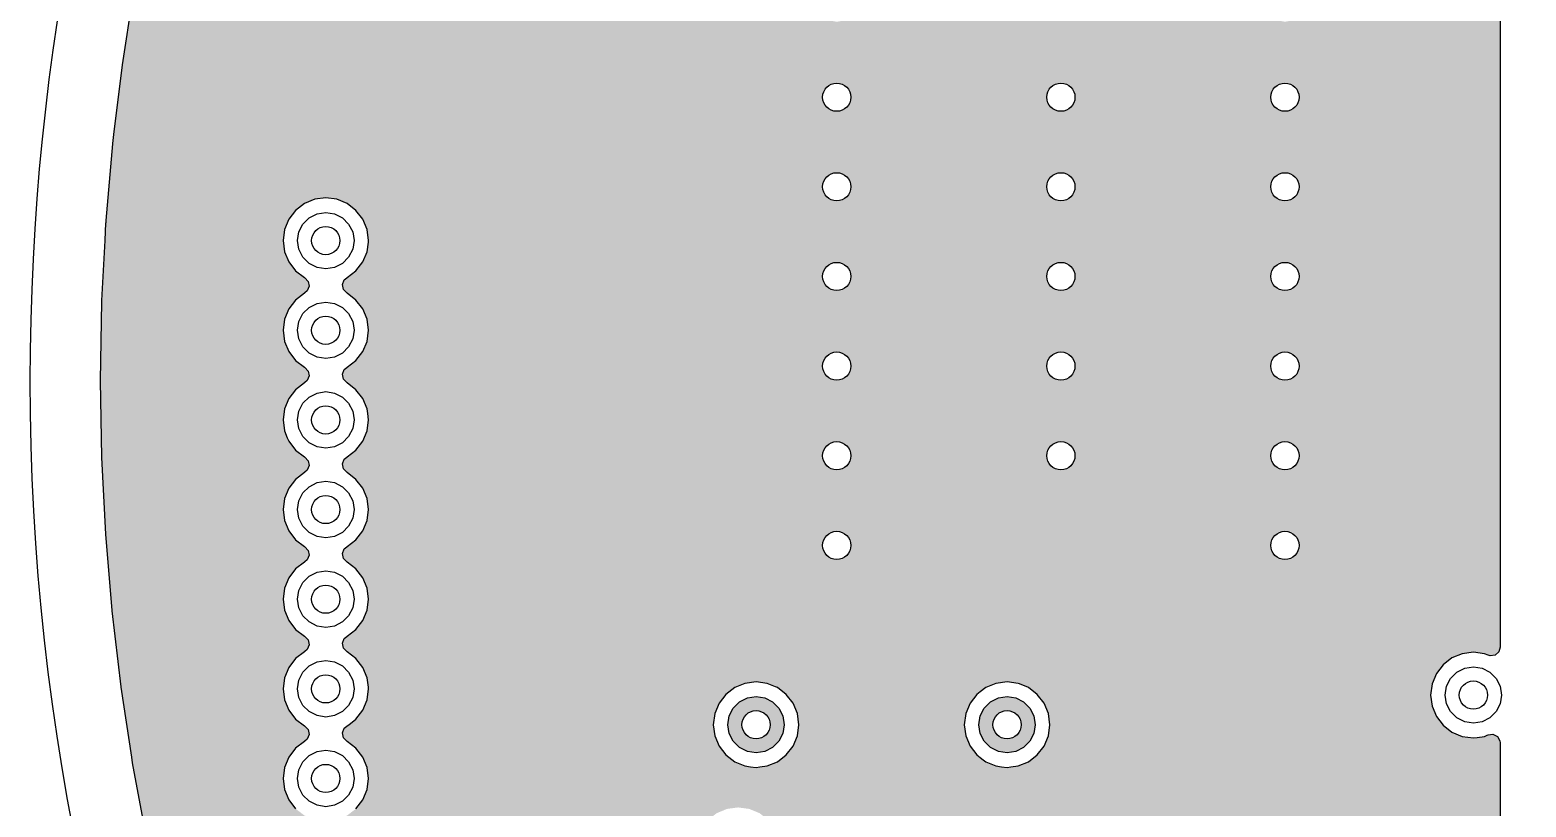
# Model space of a CAD drawing. Header units: millimetres. Extents: x -3894 to -3474, y -291 to 6.
# Drawn here: x -3842.03 to -3820.84, y -212.45 to -201.44 of the extents above; entities that cross this region are included whole.
import ezdxf

# ---------------------------------------------------------------- set-up
doc = ezdxf.new("R2010")
doc.units = ezdxf.units.MM
doc.layers.add('BLACK', color=7, linetype='Continuous')

msp = doc.modelspace()

# ---------------------------------------------------------------- hatches: boundary and pattern name
h = msp.add_hatch(color=256)
h.paths.add_polyline_path([(-3821.21, -197.056), (-3833.067, -197.056), (-3833.067, -210.147), (-3821.21, -210.147)])
h.paths.add_polyline_path([(-3827.226, -206.201, -1), (-3827.626, -206.201, -1)], flags=16)
h.paths.add_polyline_path([(-3827.626, -204.931, -1), (-3827.226, -204.931, -1)], flags=16)
h.paths.add_polyline_path([(-3827.226, -207.471, -1), (-3827.626, -207.471, -1)], flags=16)
h.paths.add_polyline_path([(-3830.401, -206.201, -1), (-3830.801, -206.201, -1)], flags=16)
h.paths.add_polyline_path([(-3827.626, -203.661, -1), (-3827.226, -203.661, -1)], flags=16)
h.paths.add_polyline_path([(-3830.801, -204.931, -1), (-3830.401, -204.931, -1)], flags=16)
h.paths.add_polyline_path([(-3830.401, -207.471, -1), (-3830.801, -207.471, -1)], flags=16)
h.paths.add_polyline_path([(-3830.801, -203.661, -1), (-3830.401, -203.661, -1)], flags=16)
h.paths.add_polyline_path([(-3827.626, -202.391, -1), (-3827.226, -202.391, -1)], flags=16)
h.paths.add_polyline_path([(-3830.401, -208.741, -1), (-3830.801, -208.741, -1)], flags=16)
h.paths.add_polyline_path([(-3824.051, -206.201, -1), (-3824.451, -206.201, -1)], flags=16)
h.paths.add_polyline_path([(-3830.801, -202.391, -1), (-3830.401, -202.391, -1)], flags=16)
h.paths.add_polyline_path([(-3824.451, -204.931, -1), (-3824.051, -204.931, -1)], flags=16)
h.paths.add_polyline_path([(-3824.051, -207.471, -1), (-3824.451, -207.471, -1)], flags=16)
h.paths.add_polyline_path([(-3824.451, -203.661, -1), (-3824.051, -203.661, -1)], flags=16)
h.paths.add_polyline_path([(-3824.051, -208.741, -1), (-3824.451, -208.741, -1)], flags=16)
h.paths.add_polyline_path([(-3830.801, -201.121, -1), (-3830.401, -201.121, -1)], flags=16)
h.paths.add_polyline_path([(-3824.451, -202.391, -1), (-3824.051, -202.391, -1)], flags=16)
h.paths.add_polyline_path([(-3824.451, -201.121, -1), (-3824.051, -201.121, -1)], flags=16)
h.paths.add_polyline_path([(-3833.067, -197.056), (-3839.651, -197.056), (-3839.799, -197.545), (-3839.8, -197.549), (-3840.086, -198.629), (-3840.087, -198.634), (-3840.336, -199.723), (-3840.337, -199.727), (-3840.548, -200.825), (-3840.548, -200.829), (-3840.721, -201.933), (-3840.722, -201.938), (-3840.836, -202.875), (-3840.856, -203.047), (-3840.857, -203.051), (-3840.953, -204.165), (-3840.954, -204.169), (-3840.967, -204.423), (-3841.011, -205.285), (-3841.012, -205.289), (-3841.031, -206.407), (-3841.031, -206.411), (-3841.013, -207.494), (-3841.013, -207.498), (-3840.958, -208.58), (-3840.958, -208.584), (-3840.867, -209.664), (-3840.867, -209.668), (-3840.811, -210.147), (-3838.076, -210.147), (-3838.089, -210.081), (-3838.134, -210.034), (-3838.268, -209.931), (-3838.364, -209.806), (-3838.425, -209.66), (-3838.425, -209.66), (-3838.446, -209.503), (-3838.425, -209.346), (-3838.425, -209.346), (-3838.364, -209.2), (-3838.268, -209.075), (-3838.127, -208.966), (-3838.102, -208.944), (-3838.076, -208.88), (-3838.089, -208.811), (-3838.134, -208.764), (-3838.268, -208.661), (-3838.364, -208.536), (-3838.425, -208.39), (-3838.425, -208.39), (-3838.446, -208.233), (-3838.425, -208.076), (-3838.425, -208.076), (-3838.364, -207.93), (-3838.268, -207.805), (-3838.127, -207.696), (-3838.102, -207.674), (-3838.076, -207.61), (-3838.089, -207.541), (-3838.134, -207.494), (-3838.268, -207.391), (-3838.364, -207.266), (-3838.385, -207.217), (-3838.425, -207.12), (-3838.425, -207.12), (-3838.446, -206.963), (-3838.425, -206.806), (-3838.425, -206.806), (-3838.364, -206.66), (-3838.268, -206.535), (-3838.127, -206.426), (-3838.102, -206.404), (-3838.076, -206.34), (-3838.089, -206.271), (-3838.134, -206.224), (-3838.268, -206.121), (-3838.364, -205.996), (-3838.425, -205.85), (-3838.425, -205.85), (-3838.446, -205.693), (-3838.425, -205.536), (-3838.425, -205.536), (-3838.364, -205.39), (-3838.268, -205.265), (-3838.127, -205.156), (-3838.102, -205.134), (-3838.076, -205.07), (-3838.089, -205.001), (-3838.134, -204.954), (-3838.268, -204.851), (-3838.364, -204.726), (-3838.425, -204.58), (-3838.425, -204.58), (-3838.446, -204.423), (-3838.425, -204.266), (-3838.425, -204.266), (-3838.364, -204.12), (-3838.268, -203.995), (-3838.143, -203.898), (-3837.997, -203.838), (-3837.997, -203.838), (-3837.84, -203.817), (-3837.683, -203.838), (-3837.683, -203.838), (-3837.537, -203.898), (-3837.412, -203.995), (-3837.315, -204.12), (-3837.255, -204.266), (-3837.234, -204.423), (-3837.237, -204.447), (-3837.255, -204.58), (-3837.315, -204.726), (-3837.412, -204.851), (-3837.553, -204.959), (-3837.578, -204.981), (-3837.604, -205.046), (-3837.591, -205.115), (-3837.546, -205.161), (-3837.412, -205.265), (-3837.315, -205.39), (-3837.255, -205.536), (-3837.234, -205.693), (-3837.255, -205.85), (-3837.315, -205.996), (-3837.412, -206.121), (-3837.553, -206.229), (-3837.578, -206.251), (-3837.604, -206.316), (-3837.591, -206.385), (-3837.546, -206.431), (-3837.412, -206.535), (-3837.315, -206.66), (-3837.255, -206.806), (-3837.246, -206.872), (-3837.234, -206.963), (-3837.255, -207.12), (-3837.315, -207.266), (-3837.412, -207.391), (-3837.553, -207.499), (-3837.578, -207.521), (-3837.604, -207.586), (-3837.591, -207.655), (-3837.546, -207.701), (-3837.412, -207.805), (-3837.315, -207.93), (-3837.255, -208.076), (-3837.234, -208.233), (-3837.255, -208.39), (-3837.315, -208.536), (-3837.412, -208.661), (-3837.553, -208.769), (-3837.578, -208.791), (-3837.604, -208.856), (-3837.591, -208.925), (-3837.546, -208.971), (-3837.412, -209.075), (-3837.315, -209.2), (-3837.255, -209.346), (-3837.234, -209.503), (-3837.255, -209.66), (-3837.315, -209.806), (-3837.412, -209.931), (-3837.553, -210.039), (-3837.578, -210.061), (-3837.604, -210.126), (-3837.6, -210.147), (-3833.067, -210.147)])
h = msp.add_hatch(color=256)
h.paths.add_polyline_path([(-3833.067, -219.094, -0.337584), (-3833.214, -218.901, -0.337584), (-3833.067, -218.708), (-3833.067, -218.078, -0.337584), (-3833.214, -217.885, -0.337584), (-3833.067, -217.692), (-3833.067, -217.062, -0.296775), (-3833.212, -216.898), (-3839.289, -216.898), (-3839.229, -217.08), (-3839.228, -217.083), (-3839.021, -217.647), (-3838.855, -218.101), (-3838.854, -218.104), (-3838.447, -219.108), (-3838.445, -219.112), (-3838.005, -220.102), (-3838.004, -220.106), (-3837.531, -221.081), (-3837.529, -221.084), (-3837.259, -221.596), (-3837.024, -222.042), (-3837.022, -222.046), (-3836.895, -222.267), (-3836.855, -222.31), (-3836.788, -222.33), (-3833.067, -222.33), (-3833.067, -221.126, -0.337584), (-3833.214, -220.933, -0.337584), (-3833.067, -220.74), (-3833.067, -220.11, -0.337584), (-3833.214, -219.917, -0.337584), (-3833.067, -219.724)])
h.paths.add_polyline_path([(-3834.23, -219.409, -1), (-3833.83, -219.409, -1)], flags=16)
h.paths.add_polyline_path([(-3833.83, -220.425, -1), (-3834.23, -220.425, -1)], flags=16)
h.paths.add_polyline_path([(-3834.23, -218.393, -1), (-3833.83, -218.393, -1)], flags=16)
h.paths.add_polyline_path([(-3833.83, -221.441, -1), (-3834.23, -221.441, -1)], flags=16)
h.paths.add_polyline_path([(-3834.23, -217.377, -1), (-3833.83, -217.377, -1)], flags=16)
h.paths.add_polyline_path([(-3825.695, -218.821), (-3825.791, -218.696), (-3825.852, -218.55), (-3825.852, -218.55), (-3825.873, -218.393), (-3825.852, -218.236), (-3825.852, -218.236), (-3825.791, -218.09), (-3825.695, -217.965), (-3825.554, -217.856), (-3825.529, -217.834), (-3825.503, -217.77), (-3825.516, -217.701), (-3825.561, -217.654), (-3825.695, -217.551), (-3825.791, -217.426), (-3825.852, -217.28), (-3825.852, -217.28), (-3825.873, -217.123), (-3825.852, -216.966), (-3825.852, -216.966), (-3825.824, -216.898), (-3832.816, -216.898, -0.449876), (-3833.067, -217.062), (-3833.067, -217.692, -0.495233), (-3832.814, -217.885, -0.495233), (-3833.067, -218.078), (-3833.067, -218.708, -0.495233), (-3832.814, -218.901, -0.495233), (-3833.067, -219.094), (-3833.067, -219.724, -0.495233), (-3832.814, -219.917, -0.495233), (-3833.067, -220.11), (-3833.067, -220.74, -0.495233), (-3832.814, -220.933, -0.495233), (-3833.067, -221.126), (-3833.067, -222.33), (-3829.338, -222.33), (-3829.324, -222.329), (-3829.175, -222.312), (-3829.148, -222.306), (-3829.013, -222.259), (-3828.988, -222.247), (-3828.868, -222.171), (-3828.846, -222.154), (-3828.745, -222.053), (-3828.728, -222.031), (-3828.652, -221.91), (-3828.64, -221.885), (-3828.593, -221.751), (-3828.586, -221.723), (-3828.569, -221.568), (-3828.569, -221.568), (-3828.569, -220.806), (-3825.947, -220.806), (-3825.943, -220.806), (-3825.876, -220.784), (-3825.833, -220.729), (-3825.791, -220.63), (-3825.695, -220.505), (-3825.554, -220.396), (-3825.529, -220.374), (-3825.503, -220.31), (-3825.516, -220.241), (-3825.561, -220.194), (-3825.695, -220.091), (-3825.791, -219.966), (-3825.852, -219.82), (-3825.852, -219.82), (-3825.873, -219.663), (-3825.852, -219.506), (-3825.852, -219.506), (-3825.791, -219.36), (-3825.695, -219.235), (-3825.554, -219.126), (-3825.529, -219.104), (-3825.503, -219.04), (-3825.516, -218.971), (-3825.561, -218.924)])
h.paths.add_polyline_path([(-3832.198, -218.393, -1), (-3831.798, -218.393, -1)], flags=16)
h.paths.add_polyline_path([(-3831.798, -219.409, -1), (-3832.198, -219.409, -1)], flags=16)
h.paths.add_polyline_path([(-3832.198, -217.377, -1), (-3831.798, -217.377, -1)], flags=16)
h.paths.add_polyline_path([(-3831.798, -220.425, -1), (-3832.198, -220.425, -1)], flags=16)
h.paths.add_polyline_path([(-3831.798, -221.441, -1), (-3832.198, -221.441, -1)], flags=16)
h.paths.add_polyline_path([(-3822.677, -218.55), (-3822.677, -218.55), (-3822.698, -218.393), (-3822.677, -218.236), (-3822.677, -218.236), (-3822.616, -218.09), (-3822.52, -217.965), (-3822.379, -217.856), (-3822.354, -217.834), (-3822.328, -217.77), (-3822.341, -217.701), (-3822.386, -217.654), (-3822.52, -217.551), (-3822.616, -217.426), (-3822.677, -217.28), (-3822.677, -217.28), (-3822.698, -217.123), (-3822.677, -216.966), (-3822.677, -216.966), (-3822.649, -216.898), (-3824.71, -216.898), (-3824.682, -216.966), (-3824.661, -217.123), (-3824.682, -217.28), (-3824.742, -217.426), (-3824.839, -217.551), (-3824.98, -217.659), (-3825.005, -217.681), (-3825.031, -217.746), (-3825.018, -217.815), (-3824.973, -217.861), (-3824.839, -217.965), (-3824.742, -218.09), (-3824.682, -218.236), (-3824.661, -218.393), (-3824.682, -218.55), (-3824.742, -218.696), (-3824.839, -218.821), (-3824.98, -218.929), (-3825.005, -218.951), (-3825.031, -219.016), (-3825.018, -219.085), (-3824.973, -219.131), (-3824.839, -219.235), (-3824.742, -219.36), (-3824.682, -219.506), (-3824.661, -219.663), (-3824.682, -219.82), (-3824.742, -219.966), (-3824.839, -220.091), (-3824.98, -220.199), (-3825.005, -220.221), (-3825.031, -220.286), (-3825.018, -220.355), (-3824.973, -220.401), (-3824.839, -220.505), (-3824.742, -220.63), (-3824.701, -220.729), (-3824.699, -220.733), (-3824.654, -220.786), (-3824.587, -220.806), (-3822.209, -220.806), (-3822.197, -220.805), (-3822.02, -220.788), (-3821.996, -220.783), (-3821.832, -220.733), (-3821.809, -220.724), (-3821.658, -220.643), (-3821.638, -220.63), (-3821.505, -220.521), (-3821.488, -220.503), (-3821.379, -220.371), (-3821.366, -220.351), (-3821.285, -220.199), (-3821.275, -220.177), (-3821.226, -220.013), (-3821.221, -219.989), (-3821.21, -219.873), (-3821.21, -216.898), (-3821.535, -216.898), (-3821.507, -216.966), (-3821.486, -217.123), (-3821.507, -217.28), (-3821.567, -217.426), (-3821.664, -217.551), (-3821.805, -217.659), (-3821.83, -217.681), (-3821.856, -217.746), (-3821.843, -217.815), (-3821.798, -217.861), (-3821.664, -217.965), (-3821.567, -218.09), (-3821.507, -218.236), (-3821.486, -218.393), (-3821.507, -218.55), (-3821.567, -218.696), (-3821.664, -218.821), (-3821.805, -218.929), (-3821.83, -218.951), (-3821.856, -219.016), (-3821.843, -219.085), (-3821.798, -219.131), (-3821.664, -219.235), (-3821.567, -219.36), (-3821.507, -219.506), (-3821.486, -219.663), (-3821.507, -219.82), (-3821.567, -219.966), (-3821.664, -220.091), (-3821.789, -220.187), (-3821.935, -220.248), (-3822.04, -220.262), (-3822.092, -220.268), (-3822.17, -220.258), (-3822.249, -220.248), (-3822.395, -220.187), (-3822.52, -220.091), (-3822.616, -219.966), (-3822.677, -219.82), (-3822.677, -219.82), (-3822.698, -219.663), (-3822.677, -219.506), (-3822.677, -219.506), (-3822.616, -219.36), (-3822.52, -219.235), (-3822.379, -219.126), (-3822.354, -219.104), (-3822.328, -219.04), (-3822.341, -218.971), (-3822.386, -218.924), (-3822.52, -218.821), (-3822.616, -218.696)])
h.paths.add_polyline_path([(-3822.395, -214.058), (-3822.249, -213.998), (-3822.249, -213.998), (-3822.092, -213.977), (-3821.935, -213.998), (-3821.935, -213.998), (-3821.796, -214.055), (-3821.789, -214.058), (-3821.664, -214.155), (-3821.567, -214.28), (-3821.507, -214.426), (-3821.486, -214.583), (-3821.507, -214.74), (-3821.567, -214.886), (-3821.664, -215.011), (-3821.805, -215.119), (-3821.83, -215.141), (-3821.856, -215.206), (-3821.843, -215.275), (-3821.798, -215.321), (-3821.664, -215.425), (-3821.567, -215.55), (-3821.507, -215.696), (-3821.486, -215.853), (-3821.507, -216.01), (-3821.567, -216.156), (-3821.664, -216.281), (-3821.805, -216.389), (-3821.83, -216.411), (-3821.856, -216.476), (-3821.843, -216.545), (-3821.798, -216.591), (-3821.664, -216.695), (-3821.567, -216.82), (-3821.535, -216.898), (-3821.21, -216.898), (-3821.21, -211.504), (-3821.242, -211.449), (-3821.305, -211.417), (-3821.374, -211.425), (-3821.388, -211.431), (-3821.425, -211.446), (-3821.53, -211.46), (-3821.582, -211.466), (-3821.66, -211.456), (-3821.739, -211.446), (-3821.885, -211.385), (-3822.01, -211.289), (-3822.106, -211.164), (-3822.167, -211.018), (-3822.167, -211.018), (-3822.188, -210.861), (-3822.167, -210.704), (-3822.167, -210.704), (-3822.106, -210.558), (-3822.01, -210.433), (-3821.885, -210.336), (-3821.739, -210.276), (-3821.739, -210.276), (-3821.582, -210.255), (-3821.425, -210.276), (-3821.374, -210.297), (-3821.345, -210.305), (-3821.275, -210.295), (-3821.223, -210.249), (-3821.21, -210.205), (-3821.21, -210.147), (-3833.067, -210.147), (-3833.067, -216.676, -0.542288), (-3832.816, -216.898), (-3825.824, -216.898), (-3825.791, -216.82), (-3825.695, -216.695), (-3825.554, -216.586), (-3825.529, -216.564), (-3825.503, -216.5), (-3825.516, -216.431), (-3825.561, -216.384), (-3825.695, -216.281), (-3825.791, -216.156), (-3825.852, -216.01), (-3825.852, -216.01), (-3825.873, -215.853), (-3825.852, -215.696), (-3825.852, -215.696), (-3825.791, -215.55), (-3825.695, -215.425), (-3825.554, -215.316), (-3825.529, -215.294), (-3825.503, -215.23), (-3825.516, -215.161), (-3825.561, -215.114), (-3825.695, -215.011), (-3825.791, -214.886), (-3825.852, -214.74), (-3825.852, -214.74), (-3825.873, -214.583), (-3825.852, -214.426), (-3825.852, -214.426), (-3825.791, -214.28), (-3825.695, -214.155), (-3825.554, -214.046), (-3825.529, -214.024), (-3825.503, -213.96), (-3825.516, -213.891), (-3825.561, -213.844), (-3825.695, -213.741), (-3825.791, -213.616), (-3825.852, -213.47), (-3825.852, -213.47), (-3825.873, -213.313), (-3825.852, -213.156), (-3825.852, -213.156), (-3825.791, -213.01), (-3825.695, -212.885), (-3825.57, -212.788), (-3825.424, -212.728), (-3825.424, -212.728), (-3825.267, -212.707), (-3825.11, -212.728), (-3825.11, -212.728), (-3824.964, -212.788), (-3824.839, -212.885), (-3824.742, -213.01), (-3824.682, -213.156), (-3824.661, -213.313), (-3824.682, -213.47), (-3824.742, -213.616), (-3824.839, -213.741), (-3824.98, -213.849), (-3825.005, -213.871), (-3825.031, -213.936), (-3825.018, -214.005), (-3824.973, -214.051), (-3824.839, -214.155), (-3824.742, -214.28), (-3824.682, -214.426), (-3824.661, -214.583), (-3824.682, -214.74), (-3824.742, -214.886), (-3824.839, -215.011), (-3824.98, -215.119), (-3825.005, -215.141), (-3825.031, -215.206), (-3825.018, -215.275), (-3824.973, -215.321), (-3824.839, -215.425), (-3824.742, -215.55), (-3824.682, -215.696), (-3824.661, -215.853), (-3824.682, -216.01), (-3824.742, -216.156), (-3824.839, -216.281), (-3824.98, -216.389), (-3825.005, -216.411), (-3825.031, -216.476), (-3825.018, -216.545), (-3824.973, -216.591), (-3824.839, -216.695), (-3824.742, -216.82), (-3824.71, -216.898), (-3822.649, -216.898), (-3822.616, -216.82), (-3822.52, -216.695), (-3822.379, -216.586), (-3822.354, -216.564), (-3822.328, -216.5), (-3822.341, -216.431), (-3822.386, -216.384), (-3822.52, -216.281), (-3822.616, -216.156), (-3822.677, -216.01), (-3822.677, -216.01), (-3822.698, -215.853), (-3822.677, -215.696), (-3822.677, -215.696), (-3822.616, -215.55), (-3822.52, -215.425), (-3822.379, -215.316), (-3822.354, -215.294), (-3822.328, -215.23), (-3822.341, -215.161), (-3822.386, -215.114), (-3822.52, -215.011), (-3822.616, -214.886), (-3822.677, -214.74), (-3822.677, -214.74), (-3822.698, -214.583), (-3822.677, -214.426), (-3822.677, -214.426), (-3822.616, -214.28), (-3822.52, -214.155)])
h.paths.add_polyline_path([(-3827.663, -211.584), (-3827.76, -211.709), (-3827.885, -211.805), (-3828.031, -211.866), (-3828.136, -211.88), (-3828.188, -211.886), (-3828.266, -211.876), (-3828.345, -211.866), (-3828.491, -211.805), (-3828.526, -211.778), (-3828.569, -211.745), (-3828.616, -211.709), (-3828.712, -211.584), (-3828.773, -211.438), (-3828.773, -211.438), (-3828.794, -211.281), (-3828.773, -211.124), (-3828.773, -211.124), (-3828.712, -210.978), (-3828.616, -210.853), (-3828.569, -210.816), (-3828.491, -210.756), (-3828.345, -210.696), (-3828.345, -210.696), (-3828.188, -210.675), (-3828.031, -210.696), (-3828.031, -210.696), (-3828.011, -210.704), (-3827.885, -210.756), (-3827.76, -210.853), (-3827.663, -210.978), (-3827.603, -211.124), (-3827.582, -211.281), (-3827.603, -211.438)], flags=16)
h.paths.add_polyline_path([(-3827.864, -211.516), (-3827.953, -211.604), (-3828.064, -211.661), (-3828.188, -211.681), (-3828.311, -211.661), (-3828.423, -211.604), (-3828.511, -211.516), (-3828.568, -211.404), (-3828.588, -211.281), (-3828.568, -211.157), (-3828.511, -211.046), (-3828.423, -210.957), (-3828.311, -210.9), (-3828.188, -210.881), (-3828.064, -210.9), (-3827.953, -210.957), (-3827.864, -211.046), (-3827.807, -211.157), (-3827.788, -211.281), (-3827.807, -211.404)], flags=0)
h.paths.add_polyline_path([(-3828.388, -211.281, -1), (-3827.988, -211.281, -1)], flags=0)
h.paths.add_polyline_path([(-3831.413, -213.216), (-3831.473, -213.362), (-3831.57, -213.487), (-3831.695, -213.583), (-3831.841, -213.644), (-3831.946, -213.658), (-3831.998, -213.664), (-3832.076, -213.654), (-3832.155, -213.644), (-3832.301, -213.583), (-3832.426, -213.487), (-3832.522, -213.362), (-3832.583, -213.216), (-3832.583, -213.216), (-3832.604, -213.059), (-3832.583, -212.902), (-3832.583, -212.902), (-3832.522, -212.756), (-3832.426, -212.631), (-3832.301, -212.534), (-3832.155, -212.474), (-3832.155, -212.474), (-3831.998, -212.453), (-3831.841, -212.474), (-3831.841, -212.474), (-3831.695, -212.534), (-3831.57, -212.631), (-3831.473, -212.756), (-3831.413, -212.902), (-3831.392, -213.059)], flags=16)
h.paths.add_polyline_path([(-3831.159, -211.438), (-3831.219, -211.584), (-3831.316, -211.709), (-3831.441, -211.805), (-3831.587, -211.866), (-3831.692, -211.88), (-3831.744, -211.886), (-3831.822, -211.876), (-3831.901, -211.866), (-3832.047, -211.805), (-3832.172, -211.709), (-3832.268, -211.584), (-3832.329, -211.438), (-3832.329, -211.438), (-3832.35, -211.281), (-3832.329, -211.124), (-3832.329, -211.124), (-3832.268, -210.978), (-3832.172, -210.853), (-3832.047, -210.756), (-3831.901, -210.696), (-3831.901, -210.696), (-3831.744, -210.675), (-3831.587, -210.696), (-3831.587, -210.696), (-3831.471, -210.744), (-3831.441, -210.756), (-3831.316, -210.853), (-3831.219, -210.978), (-3831.159, -211.124), (-3831.138, -211.281)], flags=16)
h.paths.add_polyline_path([(-3831.598, -213.059), (-3831.617, -213.182), (-3831.674, -213.294), (-3831.763, -213.382), (-3831.874, -213.439), (-3831.998, -213.459), (-3832.121, -213.439), (-3832.233, -213.382), (-3832.321, -213.294), (-3832.378, -213.182), (-3832.398, -213.059), (-3832.378, -212.935), (-3832.321, -212.824), (-3832.233, -212.735), (-3832.121, -212.678), (-3831.998, -212.659), (-3831.874, -212.678), (-3831.763, -212.735), (-3831.674, -212.824), (-3831.617, -212.935)], flags=0)
h.paths.add_polyline_path([(-3832.198, -214.329, -1), (-3831.798, -214.329, -1)], flags=16)
h.paths.add_polyline_path([(-3831.363, -211.404), (-3831.42, -211.516), (-3831.509, -211.604), (-3831.62, -211.661), (-3831.744, -211.681), (-3831.867, -211.661), (-3831.979, -211.604), (-3832.067, -211.516), (-3832.124, -211.404), (-3832.144, -211.281), (-3832.124, -211.157), (-3832.067, -211.046), (-3831.979, -210.957), (-3831.867, -210.9), (-3831.744, -210.881), (-3831.62, -210.9), (-3831.509, -210.957), (-3831.42, -211.046), (-3831.363, -211.157), (-3831.344, -211.281)], flags=0)
h.paths.add_polyline_path([(-3832.198, -213.059, -1), (-3831.798, -213.059, -1)], flags=0)
h.paths.add_polyline_path([(-3831.798, -215.345, -1), (-3832.198, -215.345, -1)], flags=16)
h.paths.add_polyline_path([(-3831.944, -211.281, -1), (-3831.544, -211.281, -1)], flags=0)
h.paths.add_polyline_path([(-3831.798, -216.361, -1), (-3832.198, -216.361, -1)], flags=16)
h.paths.add_polyline_path([(-3833.067, -210.147), (-3837.6, -210.147), (-3837.591, -210.195), (-3837.546, -210.241), (-3837.412, -210.345), (-3837.315, -210.47), (-3837.255, -210.616), (-3837.237, -210.748), (-3837.234, -210.773), (-3837.255, -210.93), (-3837.315, -211.076), (-3837.412, -211.201), (-3837.515, -211.281), (-3837.553, -211.309), (-3837.578, -211.331), (-3837.604, -211.396), (-3837.591, -211.465), (-3837.546, -211.511), (-3837.412, -211.615), (-3837.315, -211.74), (-3837.255, -211.886), (-3837.234, -212.043), (-3837.255, -212.2), (-3837.315, -212.346), (-3837.412, -212.471), (-3837.537, -212.567), (-3837.683, -212.628), (-3837.788, -212.642), (-3837.84, -212.648), (-3837.918, -212.638), (-3837.997, -212.628), (-3838.143, -212.567), (-3838.268, -212.471), (-3838.364, -212.346), (-3838.425, -212.2), (-3838.425, -212.2), (-3838.446, -212.043), (-3838.425, -211.886), (-3838.425, -211.886), (-3838.364, -211.74), (-3838.268, -211.615), (-3838.127, -211.506), (-3838.102, -211.484), (-3838.076, -211.42), (-3838.089, -211.351), (-3838.134, -211.304), (-3838.268, -211.201), (-3838.364, -211.076), (-3838.425, -210.93), (-3838.425, -210.93), (-3838.446, -210.773), (-3838.425, -210.616), (-3838.425, -210.616), (-3838.364, -210.47), (-3838.268, -210.345), (-3838.127, -210.236), (-3838.102, -210.214), (-3838.076, -210.15), (-3838.076, -210.147), (-3840.811, -210.147), (-3840.74, -210.744), (-3840.74, -210.748), (-3840.589, -211.74), (-3840.577, -211.819), (-3840.577, -211.823), (-3840.426, -212.631), (-3840.379, -212.888), (-3840.378, -212.892), (-3840.341, -213.059), (-3840.151, -213.918), (-3840.144, -213.95), (-3840.143, -213.954), (-3839.942, -214.74), (-3839.874, -215.003), (-3839.873, -215.007), (-3839.658, -215.741), (-3839.569, -216.047), (-3839.568, -216.051), (-3839.289, -216.898), (-3833.212, -216.898, -0.037093), (-3833.214, -216.869, -0.337584), (-3833.067, -216.676)])
h.paths.add_polyline_path([(-3833.83, -215.345, -1), (-3834.23, -215.345, -1)], flags=16)
h.paths.add_polyline_path([(-3833.83, -216.361, -1), (-3834.23, -216.361, -1)], flags=16)

# ---------------------------------------------------------------- linework, layer by layer
at = {"layer": 'BLACK', "linetype": 'Continuous'}
for p, q in [((-3821.203, -197.819), (-3821.203, -210.182)), ((-3840.721, -201.933), (-3840.548, -200.829)), ((-3840.836, -202.875), (-3840.722, -201.938)), ((-3840.722, -201.938), (-3840.721, -201.933)), ((-3840.951, -204.14), (-3840.857, -203.051)), ((-3840.857, -203.051), (-3840.856, -203.047)), ((-3840.856, -203.047), (-3840.836, -202.875)), ((-3838.143, -203.898), (-3838.268, -203.995)), ((-3837.997, -203.838), (-3838.143, -203.898)), ((-3837.84, -203.817), (-3837.997, -203.838)), ((-3837.997, -203.838), (-3837.997, -203.838)), ((-3837.683, -203.838), (-3837.84, -203.817)), ((-3837.84, -203.817), (-3837.84, -203.817)), ((-3837.537, -203.898), (-3837.683, -203.838)), ((-3837.683, -203.838), (-3837.683, -203.838)), ((-3837.412, -203.995), (-3837.537, -203.898)), ((-3838.268, -203.995), (-3838.364, -204.12)), ((-3838.163, -204.188), (-3838.075, -204.099)), ((-3838.075, -204.099), (-3837.963, -204.042)), ((-3837.963, -204.042), (-3837.84, -204.023)), ((-3837.84, -204.023), (-3837.716, -204.042)), ((-3837.716, -204.042), (-3837.605, -204.099)), ((-3837.605, -204.099), (-3837.516, -204.188)), ((-3837.315, -204.12), (-3837.412, -203.995)), ((-3840.967, -204.423), (-3840.954, -204.169)), ((-3840.954, -204.169), (-3840.953, -204.165)), ((-3840.953, -204.165), (-3840.951, -204.14)), ((-3838.425, -204.266), (-3838.446, -204.423)), ((-3838.364, -204.12), (-3838.425, -204.266)), ((-3838.425, -204.266), (-3838.425, -204.266)), ((-3838.24, -204.423), (-3838.22, -204.299)), ((-3838.22, -204.299), (-3838.163, -204.188)), ((-3837.516, -204.188), (-3837.459, -204.299)), ((-3837.459, -204.299), (-3837.44, -204.423)), ((-3837.255, -204.266), (-3837.315, -204.12)), ((-3837.234, -204.423), (-3837.255, -204.266)), ((-3837.255, -204.266), (-3837.255, -204.266)), ((-3841.011, -205.27), (-3840.967, -204.423)), ((-3838.446, -204.423), (-3838.425, -204.58)), ((-3838.446, -204.423), (-3838.446, -204.423)), ((-3838.22, -204.546), (-3838.24, -204.423)), ((-3837.44, -204.423), (-3837.459, -204.546)), ((-3837.255, -204.58), (-3837.237, -204.447)), ((-3837.237, -204.447), (-3837.234, -204.423)), ((-3837.234, -204.423), (-3837.234, -204.423)), ((-3838.425, -204.58), (-3838.425, -204.58)), ((-3838.425, -204.58), (-3838.364, -204.726)), ((-3838.364, -204.726), (-3838.268, -204.851)), ((-3838.163, -204.658), (-3838.22, -204.546)), ((-3838.075, -204.746), (-3838.163, -204.658)), ((-3837.963, -204.803), (-3838.075, -204.746)), ((-3837.605, -204.746), (-3837.716, -204.803)), ((-3837.516, -204.658), (-3837.605, -204.746)), ((-3837.459, -204.546), (-3837.516, -204.658)), ((-3837.412, -204.851), (-3837.315, -204.726)), ((-3837.315, -204.726), (-3837.255, -204.58)), ((-3838.268, -204.851), (-3838.143, -204.947)), ((-3838.143, -204.947), (-3838.143, -204.947)), ((-3838.143, -204.947), (-3838.137, -204.95)), ((-3838.137, -204.95), (-3838.089, -205.001)), ((-3837.84, -204.823), (-3837.963, -204.803)), ((-3837.716, -204.803), (-3837.84, -204.823)), ((-3837.578, -204.981), (-3837.542, -204.95)), ((-3837.542, -204.95), (-3837.537, -204.947)), ((-3837.537, -204.947), (-3837.412, -204.851)), ((-3837.537, -204.947), (-3837.537, -204.947)), ((-3838.143, -205.168), (-3838.268, -205.265)), ((-3838.137, -205.165), (-3838.143, -205.168)), ((-3838.102, -205.134), (-3838.137, -205.165)), ((-3838.076, -205.07), (-3838.102, -205.134)), ((-3838.089, -205.001), (-3838.076, -205.07)), ((-3837.604, -205.046), (-3837.578, -204.981)), ((-3837.591, -205.115), (-3837.604, -205.046)), ((-3837.542, -205.165), (-3837.591, -205.115)), ((-3837.537, -205.168), (-3837.542, -205.165)), ((-3837.412, -205.265), (-3837.537, -205.168)), ((-3837.537, -205.168), (-3837.537, -205.168)), ((-3841.031, -206.407), (-3841.012, -205.289)), ((-3841.012, -205.289), (-3841.011, -205.285)), ((-3841.011, -205.285), (-3841.011, -205.27)), ((-3838.364, -205.39), (-3838.425, -205.536)), ((-3838.268, -205.265), (-3838.364, -205.39)), ((-3838.163, -205.458), (-3838.075, -205.369)), ((-3838.075, -205.369), (-3837.963, -205.312)), ((-3837.963, -205.312), (-3837.84, -205.293)), ((-3837.84, -205.293), (-3837.716, -205.312)), ((-3837.716, -205.312), (-3837.605, -205.369)), ((-3837.605, -205.369), (-3837.516, -205.458)), ((-3837.315, -205.39), (-3837.412, -205.265)), ((-3837.255, -205.536), (-3837.315, -205.39)), ((-3838.425, -205.536), (-3838.446, -205.693)), ((-3838.425, -205.536), (-3838.425, -205.536)), ((-3838.24, -205.693), (-3838.22, -205.569)), ((-3838.22, -205.569), (-3838.163, -205.458)), ((-3837.516, -205.458), (-3837.459, -205.569)), ((-3837.459, -205.569), (-3837.44, -205.693)), ((-3837.234, -205.693), (-3837.255, -205.536)), ((-3838.446, -205.693), (-3838.446, -205.693)), ((-3838.446, -205.693), (-3838.425, -205.85)), ((-3838.22, -205.816), (-3838.24, -205.693)), ((-3837.44, -205.693), (-3837.459, -205.816)), ((-3837.255, -205.85), (-3837.234, -205.693)), ((-3838.425, -205.85), (-3838.425, -205.85)), ((-3838.425, -205.85), (-3838.364, -205.996)), ((-3838.364, -205.996), (-3838.268, -206.121)), ((-3838.163, -205.928), (-3838.22, -205.816)), ((-3838.075, -206.016), (-3838.163, -205.928)), ((-3837.963, -206.073), (-3838.075, -206.016)), ((-3837.605, -206.016), (-3837.716, -206.073)), ((-3837.516, -205.928), (-3837.605, -206.016)), ((-3837.459, -205.816), (-3837.516, -205.928)), ((-3837.412, -206.121), (-3837.315, -205.996)), ((-3837.315, -205.996), (-3837.255, -205.85)), ((-3838.268, -206.121), (-3838.143, -206.217)), ((-3838.143, -206.217), (-3838.143, -206.217)), ((-3838.143, -206.217), (-3838.137, -206.22)), ((-3838.137, -206.22), (-3838.089, -206.271)), ((-3837.84, -206.093), (-3837.963, -206.073)), ((-3837.716, -206.073), (-3837.84, -206.093)), ((-3837.578, -206.251), (-3837.542, -206.22)), ((-3837.542, -206.22), (-3837.537, -206.217)), ((-3837.537, -206.217), (-3837.412, -206.121)), ((-3837.537, -206.217), (-3837.537, -206.217)), ((-3841.031, -206.411), (-3841.031, -206.407)), ((-3841.013, -207.49), (-3841.031, -206.411)), ((-3838.143, -206.438), (-3838.268, -206.535)), ((-3838.137, -206.435), (-3838.143, -206.438)), ((-3838.102, -206.404), (-3838.137, -206.435)), ((-3838.076, -206.34), (-3838.102, -206.404)), ((-3838.089, -206.271), (-3838.076, -206.34)), ((-3837.604, -206.316), (-3837.578, -206.251)), ((-3837.591, -206.385), (-3837.604, -206.316)), ((-3837.542, -206.435), (-3837.591, -206.385)), ((-3837.537, -206.438), (-3837.542, -206.435)), ((-3837.412, -206.535), (-3837.537, -206.438)), ((-3837.537, -206.438), (-3837.537, -206.438)), ((-3838.364, -206.66), (-3838.425, -206.806)), ((-3838.268, -206.535), (-3838.364, -206.66)), ((-3838.163, -206.728), (-3838.075, -206.639)), ((-3838.075, -206.639), (-3837.963, -206.582)), ((-3837.963, -206.582), (-3837.84, -206.563)), ((-3837.84, -206.563), (-3837.716, -206.582)), ((-3837.716, -206.582), (-3837.605, -206.639)), ((-3837.605, -206.639), (-3837.516, -206.728)), ((-3837.315, -206.66), (-3837.412, -206.535)), ((-3837.255, -206.806), (-3837.315, -206.66)), ((-3838.425, -206.806), (-3838.446, -206.963)), ((-3838.425, -206.806), (-3838.425, -206.806)), ((-3838.24, -206.963), (-3838.22, -206.839)), ((-3838.22, -206.839), (-3838.163, -206.728)), ((-3837.516, -206.728), (-3837.459, -206.839)), ((-3837.459, -206.839), (-3837.44, -206.963)), ((-3837.246, -206.872), (-3837.255, -206.806)), ((-3837.255, -206.806), (-3837.255, -206.806)), ((-3837.234, -206.963), (-3837.246, -206.872)), ((-3838.446, -206.963), (-3838.446, -206.963)), ((-3838.446, -206.963), (-3838.425, -207.12)), ((-3838.22, -207.086), (-3838.24, -206.963)), ((-3838.163, -207.198), (-3838.22, -207.086)), ((-3837.459, -207.086), (-3837.516, -207.198)), ((-3837.44, -206.963), (-3837.459, -207.086)), ((-3837.255, -207.12), (-3837.234, -206.963)), ((-3838.425, -207.12), (-3838.425, -207.12)), ((-3838.425, -207.12), (-3838.385, -207.217)), ((-3838.385, -207.217), (-3838.364, -207.266)), ((-3838.364, -207.266), (-3838.268, -207.391)), ((-3838.075, -207.286), (-3838.163, -207.198)), ((-3837.963, -207.343), (-3838.075, -207.286)), ((-3837.605, -207.286), (-3837.716, -207.343)), ((-3837.516, -207.198), (-3837.605, -207.286)), ((-3837.412, -207.391), (-3837.315, -207.266)), ((-3837.315, -207.266), (-3837.255, -207.12)), ((-3841.013, -207.494), (-3841.013, -207.49)), ((-3841.013, -207.498), (-3841.013, -207.494)), ((-3840.958, -208.58), (-3841.013, -207.498)), ((-3838.268, -207.391), (-3838.143, -207.487)), ((-3838.143, -207.487), (-3838.143, -207.487)), ((-3838.143, -207.487), (-3838.137, -207.49)), ((-3838.137, -207.49), (-3838.089, -207.541)), ((-3837.84, -207.363), (-3837.963, -207.343)), ((-3837.716, -207.343), (-3837.84, -207.363)), ((-3837.578, -207.521), (-3837.542, -207.49)), ((-3837.542, -207.49), (-3837.537, -207.487)), ((-3837.537, -207.487), (-3837.412, -207.391)), ((-3837.537, -207.487), (-3837.537, -207.487)), ((-3838.143, -207.708), (-3838.268, -207.805)), ((-3838.137, -207.705), (-3838.143, -207.708)), ((-3838.102, -207.674), (-3838.137, -207.705)), ((-3838.076, -207.61), (-3838.102, -207.674)), ((-3838.089, -207.541), (-3838.076, -207.61)), ((-3837.604, -207.586), (-3837.578, -207.521)), ((-3837.591, -207.655), (-3837.604, -207.586)), ((-3837.542, -207.705), (-3837.591, -207.655)), ((-3837.537, -207.708), (-3837.542, -207.705)), ((-3837.412, -207.805), (-3837.537, -207.708)), ((-3837.537, -207.708), (-3837.537, -207.708)), ((-3838.364, -207.93), (-3838.425, -208.076)), ((-3838.268, -207.805), (-3838.364, -207.93)), ((-3838.163, -207.998), (-3838.075, -207.909)), ((-3838.075, -207.909), (-3837.963, -207.852)), ((-3837.963, -207.852), (-3837.84, -207.833)), ((-3837.84, -207.833), (-3837.716, -207.852)), ((-3837.716, -207.852), (-3837.605, -207.909)), ((-3837.605, -207.909), (-3837.516, -207.998)), ((-3837.315, -207.93), (-3837.412, -207.805)), ((-3837.255, -208.076), (-3837.315, -207.93)), ((-3838.425, -208.076), (-3838.446, -208.233)), ((-3838.425, -208.076), (-3838.425, -208.076)), ((-3838.24, -208.233), (-3838.22, -208.109)), ((-3838.22, -208.109), (-3838.163, -207.998)), ((-3837.516, -207.998), (-3837.459, -208.109)), ((-3837.459, -208.109), (-3837.44, -208.233)), ((-3837.234, -208.233), (-3837.255, -208.076)), ((-3838.446, -208.233), (-3838.446, -208.233)), ((-3838.446, -208.233), (-3838.425, -208.39)), ((-3838.22, -208.356), (-3838.24, -208.233)), ((-3838.163, -208.468), (-3838.22, -208.356)), ((-3837.459, -208.356), (-3837.516, -208.468)), ((-3837.44, -208.233), (-3837.459, -208.356)), ((-3837.255, -208.39), (-3837.234, -208.233)), ((-3838.425, -208.39), (-3838.425, -208.39)), ((-3838.425, -208.39), (-3838.364, -208.536)), ((-3838.364, -208.536), (-3838.268, -208.661)), ((-3838.075, -208.556), (-3838.163, -208.468)), ((-3837.963, -208.613), (-3838.075, -208.556)), ((-3837.605, -208.556), (-3837.716, -208.613)), ((-3837.516, -208.468), (-3837.605, -208.556)), ((-3837.412, -208.661), (-3837.315, -208.536)), ((-3837.315, -208.536), (-3837.255, -208.39)), ((-3840.958, -208.584), (-3840.958, -208.58)), ((-3840.867, -209.664), (-3840.958, -208.584)), ((-3838.268, -208.661), (-3838.143, -208.757)), ((-3838.143, -208.757), (-3838.143, -208.757)), ((-3838.143, -208.757), (-3838.137, -208.76)), ((-3838.137, -208.76), (-3838.089, -208.811)), ((-3837.84, -208.633), (-3837.963, -208.613)), ((-3837.716, -208.613), (-3837.84, -208.633)), ((-3837.578, -208.791), (-3837.542, -208.76)), ((-3837.542, -208.76), (-3837.537, -208.757)), ((-3837.537, -208.757), (-3837.412, -208.661)), ((-3837.537, -208.757), (-3837.537, -208.757)), ((-3838.143, -208.978), (-3838.268, -209.075)), ((-3838.137, -208.975), (-3838.143, -208.978)), ((-3838.102, -208.944), (-3838.137, -208.975)), ((-3838.076, -208.88), (-3838.102, -208.944)), ((-3838.089, -208.811), (-3838.076, -208.88)), ((-3837.604, -208.856), (-3837.578, -208.791)), ((-3837.591, -208.925), (-3837.604, -208.856)), ((-3837.542, -208.975), (-3837.591, -208.925)), ((-3837.537, -208.978), (-3837.542, -208.975)), ((-3837.412, -209.075), (-3837.537, -208.978)), ((-3837.537, -208.978), (-3837.537, -208.978)), ((-3838.364, -209.2), (-3838.425, -209.346)), ((-3838.268, -209.075), (-3838.364, -209.2)), ((-3838.163, -209.268), (-3838.075, -209.179)), ((-3838.075, -209.179), (-3837.963, -209.122)), ((-3837.963, -209.122), (-3837.84, -209.103)), ((-3837.84, -209.103), (-3837.716, -209.122)), ((-3837.716, -209.122), (-3837.605, -209.179)), ((-3837.605, -209.179), (-3837.516, -209.268)), ((-3837.315, -209.2), (-3837.412, -209.075)), ((-3837.255, -209.346), (-3837.315, -209.2)), ((-3838.425, -209.346), (-3838.446, -209.503)), ((-3838.425, -209.346), (-3838.425, -209.346)), ((-3838.24, -209.503), (-3838.22, -209.379)), ((-3838.22, -209.379), (-3838.163, -209.268)), ((-3837.516, -209.268), (-3837.459, -209.379)), ((-3837.459, -209.379), (-3837.44, -209.503)), ((-3837.234, -209.503), (-3837.255, -209.346)), ((-3838.446, -209.503), (-3838.446, -209.503)), ((-3838.446, -209.503), (-3838.425, -209.66)), ((-3838.22, -209.626), (-3838.24, -209.503)), ((-3838.163, -209.738), (-3838.22, -209.626)), ((-3837.459, -209.626), (-3837.516, -209.738)), ((-3837.44, -209.503), (-3837.459, -209.626)), ((-3837.255, -209.66), (-3837.234, -209.503)), ((-3840.867, -209.668), (-3840.867, -209.664)), ((-3840.74, -210.744), (-3840.867, -209.668)), ((-3838.425, -209.66), (-3838.425, -209.66)), ((-3838.425, -209.66), (-3838.364, -209.806)), ((-3838.364, -209.806), (-3838.268, -209.931)), ((-3838.075, -209.826), (-3838.163, -209.738)), ((-3837.963, -209.883), (-3838.075, -209.826)), ((-3837.605, -209.826), (-3837.716, -209.883)), ((-3837.516, -209.738), (-3837.605, -209.826)), ((-3837.412, -209.931), (-3837.315, -209.806)), ((-3837.315, -209.806), (-3837.255, -209.66)), ((-3838.268, -209.931), (-3838.143, -210.027)), ((-3838.143, -210.027), (-3838.143, -210.027)), ((-3838.143, -210.027), (-3838.137, -210.03)), ((-3838.137, -210.03), (-3838.089, -210.081)), ((-3837.84, -209.903), (-3837.963, -209.883)), ((-3837.716, -209.883), (-3837.84, -209.903)), ((-3837.578, -210.061), (-3837.542, -210.03)), ((-3837.542, -210.03), (-3837.537, -210.027)), ((-3837.537, -210.027), (-3837.412, -209.931)), ((-3837.537, -210.027), (-3837.537, -210.027)), ((-3838.143, -210.248), (-3838.268, -210.345)), ((-3838.137, -210.245), (-3838.143, -210.248)), ((-3838.102, -210.214), (-3838.137, -210.245)), ((-3838.076, -210.15), (-3838.102, -210.214)), ((-3838.089, -210.081), (-3838.076, -210.15)), ((-3837.604, -210.126), (-3837.578, -210.061)), ((-3837.591, -210.195), (-3837.604, -210.126)), ((-3837.542, -210.245), (-3837.591, -210.195)), ((-3837.537, -210.248), (-3837.542, -210.245)), ((-3837.412, -210.345), (-3837.537, -210.248)), ((-3837.537, -210.248), (-3837.537, -210.248)), ((-3821.582, -210.255), (-3821.739, -210.276)), ((-3821.425, -210.276), (-3821.582, -210.255)), ((-3821.582, -210.255), (-3821.582, -210.255)), ((-3821.223, -210.249), (-3821.275, -210.295)), ((-3821.203, -210.182), (-3821.223, -210.249)), ((-3838.364, -210.47), (-3838.425, -210.616)), ((-3838.268, -210.345), (-3838.364, -210.47)), ((-3838.163, -210.538), (-3838.075, -210.449)), ((-3838.075, -210.449), (-3837.963, -210.392)), ((-3837.963, -210.392), (-3837.84, -210.373)), ((-3837.84, -210.373), (-3837.716, -210.392)), ((-3837.716, -210.392), (-3837.605, -210.449)), ((-3837.605, -210.449), (-3837.516, -210.538)), ((-3837.315, -210.47), (-3837.412, -210.345)), ((-3837.255, -210.616), (-3837.315, -210.47)), ((-3822.01, -210.433), (-3822.106, -210.558)), ((-3821.885, -210.336), (-3822.01, -210.433)), ((-3821.739, -210.276), (-3821.885, -210.336)), ((-3821.739, -210.276), (-3821.739, -210.276)), ((-3821.705, -210.48), (-3821.582, -210.461)), ((-3821.582, -210.461), (-3821.458, -210.48)), ((-3821.374, -210.297), (-3821.425, -210.276)), ((-3821.425, -210.276), (-3821.425, -210.276)), ((-3821.345, -210.305), (-3821.374, -210.297)), ((-3821.275, -210.295), (-3821.345, -210.305)), ((-3838.425, -210.616), (-3838.446, -210.773)), ((-3838.425, -210.616), (-3838.425, -210.616)), ((-3838.24, -210.773), (-3838.22, -210.649)), ((-3838.22, -210.649), (-3838.163, -210.538)), ((-3837.516, -210.538), (-3837.459, -210.649)), ((-3837.459, -210.649), (-3837.44, -210.773)), ((-3837.237, -210.748), (-3837.255, -210.616)), ((-3837.255, -210.616), (-3837.255, -210.616)), ((-3831.744, -210.675), (-3831.901, -210.696)), ((-3831.587, -210.696), (-3831.744, -210.675)), ((-3831.744, -210.675), (-3831.744, -210.675)), ((-3828.188, -210.675), (-3828.345, -210.696)), ((-3828.031, -210.696), (-3828.188, -210.675)), ((-3828.188, -210.675), (-3828.188, -210.675)), ((-3822.106, -210.558), (-3822.167, -210.704)), ((-3821.962, -210.737), (-3821.905, -210.626)), ((-3821.905, -210.626), (-3821.817, -210.537)), ((-3821.817, -210.537), (-3821.705, -210.48)), ((-3821.458, -210.48), (-3821.347, -210.537)), ((-3821.347, -210.537), (-3821.258, -210.626)), ((-3821.258, -210.626), (-3821.201, -210.737)), ((-3840.74, -210.748), (-3840.74, -210.744)), ((-3840.589, -211.74), (-3840.74, -210.748)), ((-3838.446, -210.773), (-3838.446, -210.773)), ((-3838.446, -210.773), (-3838.425, -210.93)), ((-3838.22, -210.896), (-3838.24, -210.773)), ((-3838.163, -211.008), (-3838.22, -210.896)), ((-3837.459, -210.896), (-3837.516, -211.008)), ((-3837.44, -210.773), (-3837.459, -210.896)), ((-3837.255, -210.93), (-3837.234, -210.773)), ((-3837.234, -210.773), (-3837.237, -210.748)), ((-3832.172, -210.853), (-3832.268, -210.978)), ((-3832.047, -210.756), (-3832.172, -210.853)), ((-3831.901, -210.696), (-3832.047, -210.756)), ((-3831.979, -210.957), (-3831.867, -210.9)), ((-3831.901, -210.696), (-3831.901, -210.696)), ((-3831.867, -210.9), (-3831.744, -210.881)), ((-3831.744, -210.881), (-3831.62, -210.9)), ((-3831.62, -210.9), (-3831.509, -210.957)), ((-3831.471, -210.744), (-3831.587, -210.696)), ((-3831.587, -210.696), (-3831.587, -210.696)), ((-3831.441, -210.756), (-3831.471, -210.744)), ((-3831.316, -210.853), (-3831.441, -210.756)), ((-3831.219, -210.978), (-3831.316, -210.853)), ((-3828.616, -210.853), (-3828.712, -210.978)), ((-3828.569, -210.816), (-3828.616, -210.853)), ((-3828.491, -210.756), (-3828.569, -210.816)), ((-3828.569, -210.816), (-3828.569, -210.816)), ((-3828.345, -210.696), (-3828.491, -210.756)), ((-3828.423, -210.957), (-3828.311, -210.9)), ((-3828.345, -210.696), (-3828.345, -210.696)), ((-3828.311, -210.9), (-3828.188, -210.881)), ((-3828.188, -210.881), (-3828.064, -210.9)), ((-3828.064, -210.9), (-3827.953, -210.957)), ((-3828.011, -210.704), (-3828.031, -210.696)), ((-3828.031, -210.696), (-3828.031, -210.696)), ((-3827.885, -210.756), (-3828.011, -210.704)), ((-3827.76, -210.853), (-3827.885, -210.756)), ((-3827.663, -210.978), (-3827.76, -210.853)), ((-3822.167, -210.704), (-3822.188, -210.861)), ((-3822.188, -210.861), (-3822.188, -210.861)), ((-3822.188, -210.861), (-3822.167, -211.018)), ((-3822.167, -210.704), (-3822.167, -210.704)), ((-3821.982, -210.861), (-3821.962, -210.737)), ((-3821.962, -210.984), (-3821.982, -210.861)), ((-3821.201, -210.737), (-3821.182, -210.861)), ((-3821.182, -210.861), (-3821.201, -210.984)), ((-3838.425, -210.93), (-3838.425, -210.93)), ((-3838.425, -210.93), (-3838.364, -211.076)), ((-3838.364, -211.076), (-3838.268, -211.201)), ((-3838.075, -211.096), (-3838.163, -211.008)), ((-3837.963, -211.153), (-3838.075, -211.096)), ((-3837.605, -211.096), (-3837.716, -211.153)), ((-3837.516, -211.008), (-3837.605, -211.096)), ((-3837.412, -211.201), (-3837.315, -211.076)), ((-3837.315, -211.076), (-3837.255, -210.93)), ((-3832.268, -210.978), (-3832.329, -211.124)), ((-3832.124, -211.157), (-3832.067, -211.046)), ((-3832.067, -211.046), (-3831.979, -210.957)), ((-3831.509, -210.957), (-3831.42, -211.046)), ((-3831.42, -211.046), (-3831.363, -211.157)), ((-3831.159, -211.124), (-3831.219, -210.978)), ((-3828.712, -210.978), (-3828.773, -211.124)), ((-3828.568, -211.157), (-3828.511, -211.046)), ((-3828.511, -211.046), (-3828.423, -210.957)), ((-3827.953, -210.957), (-3827.864, -211.046)), ((-3827.864, -211.046), (-3827.807, -211.157)), ((-3827.603, -211.124), (-3827.663, -210.978)), ((-3822.167, -211.018), (-3822.167, -211.018)), ((-3822.167, -211.018), (-3822.106, -211.164)), ((-3821.905, -211.096), (-3821.962, -210.984)), ((-3821.817, -211.184), (-3821.905, -211.096)), ((-3821.258, -211.096), (-3821.347, -211.184)), ((-3821.201, -210.984), (-3821.258, -211.096)), ((-3838.268, -211.201), (-3838.143, -211.297)), ((-3838.143, -211.297), (-3838.143, -211.297)), ((-3838.143, -211.297), (-3838.137, -211.3)), ((-3838.137, -211.3), (-3838.089, -211.351)), ((-3837.84, -211.173), (-3837.963, -211.153)), ((-3837.716, -211.153), (-3837.84, -211.173)), ((-3837.578, -211.331), (-3837.542, -211.3)), ((-3837.542, -211.3), (-3837.537, -211.297)), ((-3837.537, -211.297), (-3837.515, -211.281)), ((-3837.537, -211.297), (-3837.537, -211.297)), ((-3837.515, -211.281), (-3837.412, -211.201)), ((-3832.329, -211.124), (-3832.35, -211.281)), ((-3832.35, -211.281), (-3832.329, -211.438)), ((-3832.35, -211.281), (-3832.35, -211.281)), ((-3832.329, -211.124), (-3832.329, -211.124)), ((-3832.144, -211.281), (-3832.124, -211.157)), ((-3832.124, -211.404), (-3832.144, -211.281)), ((-3831.363, -211.157), (-3831.344, -211.281)), ((-3831.344, -211.281), (-3831.363, -211.404)), ((-3831.138, -211.281), (-3831.159, -211.124)), ((-3831.159, -211.438), (-3831.138, -211.281)), ((-3828.773, -211.124), (-3828.794, -211.281)), ((-3828.794, -211.281), (-3828.794, -211.281)), ((-3828.794, -211.281), (-3828.773, -211.438)), ((-3828.773, -211.124), (-3828.773, -211.124)), ((-3828.588, -211.281), (-3828.568, -211.157)), ((-3828.568, -211.404), (-3828.588, -211.281)), ((-3827.807, -211.157), (-3827.788, -211.281)), ((-3827.788, -211.281), (-3827.807, -211.404)), ((-3827.582, -211.281), (-3827.603, -211.124)), ((-3827.603, -211.438), (-3827.582, -211.281)), ((-3822.106, -211.164), (-3822.01, -211.289)), ((-3822.01, -211.289), (-3821.885, -211.385)), ((-3821.705, -211.241), (-3821.817, -211.184)), ((-3821.582, -211.261), (-3821.705, -211.241)), ((-3821.458, -211.241), (-3821.582, -211.261)), ((-3821.347, -211.184), (-3821.458, -211.241)), ((-3838.143, -211.518), (-3838.268, -211.615)), ((-3838.137, -211.515), (-3838.143, -211.518)), ((-3838.102, -211.484), (-3838.137, -211.515)), ((-3838.076, -211.42), (-3838.102, -211.484)), ((-3838.089, -211.351), (-3838.076, -211.42)), ((-3837.604, -211.396), (-3837.578, -211.331)), ((-3837.591, -211.465), (-3837.604, -211.396)), ((-3837.542, -211.515), (-3837.591, -211.465)), ((-3837.537, -211.518), (-3837.542, -211.515)), ((-3837.412, -211.615), (-3837.537, -211.518)), ((-3837.537, -211.518), (-3837.537, -211.518)), ((-3832.329, -211.438), (-3832.329, -211.438)), ((-3832.329, -211.438), (-3832.268, -211.584)), ((-3832.067, -211.516), (-3832.124, -211.404)), ((-3831.979, -211.604), (-3832.067, -211.516)), ((-3831.42, -211.516), (-3831.509, -211.604)), ((-3831.363, -211.404), (-3831.42, -211.516)), ((-3831.219, -211.584), (-3831.159, -211.438)), ((-3828.773, -211.438), (-3828.773, -211.438)), ((-3828.773, -211.438), (-3828.712, -211.584)), ((-3828.511, -211.516), (-3828.568, -211.404)), ((-3828.423, -211.604), (-3828.511, -211.516)), ((-3827.864, -211.516), (-3827.953, -211.604)), ((-3827.807, -211.404), (-3827.864, -211.516)), ((-3827.663, -211.584), (-3827.603, -211.438)), ((-3821.885, -211.385), (-3821.739, -211.446)), ((-3821.739, -211.446), (-3821.66, -211.456)), ((-3821.66, -211.456), (-3821.582, -211.466)), ((-3821.582, -211.466), (-3821.53, -211.46)), ((-3821.582, -211.466), (-3821.582, -211.466)), ((-3821.582, -211.466), (-3821.582, -211.466)), ((-3821.53, -211.46), (-3821.425, -211.446)), ((-3821.425, -211.446), (-3821.388, -211.431)), ((-3821.388, -211.431), (-3821.374, -211.425)), ((-3821.374, -211.425), (-3821.305, -211.417)), ((-3821.305, -211.417), (-3821.242, -211.449)), ((-3821.242, -211.449), (-3821.207, -211.509)), ((-3821.207, -211.509), (-3821.203, -211.539)), ((-3840.577, -211.819), (-3840.589, -211.74)), ((-3838.364, -211.74), (-3838.425, -211.886)), ((-3838.268, -211.615), (-3838.364, -211.74)), ((-3838.163, -211.808), (-3838.075, -211.719)), ((-3838.075, -211.719), (-3837.963, -211.662)), ((-3837.963, -211.662), (-3837.84, -211.643)), ((-3837.84, -211.643), (-3837.716, -211.662)), ((-3837.716, -211.662), (-3837.605, -211.719)), ((-3837.605, -211.719), (-3837.516, -211.808)), ((-3837.315, -211.74), (-3837.412, -211.615)), ((-3837.255, -211.886), (-3837.315, -211.74)), ((-3832.268, -211.584), (-3832.172, -211.709)), ((-3832.172, -211.709), (-3832.047, -211.805)), ((-3831.867, -211.661), (-3831.979, -211.604)), ((-3831.744, -211.681), (-3831.867, -211.661)), ((-3831.62, -211.661), (-3831.744, -211.681)), ((-3831.509, -211.604), (-3831.62, -211.661)), ((-3831.441, -211.805), (-3831.316, -211.709)), ((-3831.316, -211.709), (-3831.219, -211.584)), ((-3828.712, -211.584), (-3828.616, -211.709)), ((-3828.616, -211.709), (-3828.569, -211.745)), ((-3828.569, -211.745), (-3828.526, -211.778)), ((-3828.311, -211.661), (-3828.423, -211.604)), ((-3828.188, -211.681), (-3828.311, -211.661)), ((-3828.064, -211.661), (-3828.188, -211.681)), ((-3827.953, -211.604), (-3828.064, -211.661)), ((-3827.885, -211.805), (-3827.76, -211.709)), ((-3827.76, -211.709), (-3827.663, -211.584)), ((-3821.203, -211.539), (-3821.203, -219.8)), ((-3840.577, -211.823), (-3840.577, -211.819)), ((-3840.426, -212.631), (-3840.577, -211.823)), ((-3838.425, -211.886), (-3838.446, -212.043)), ((-3838.425, -211.886), (-3838.425, -211.886)), ((-3838.24, -212.043), (-3838.22, -211.919)), ((-3838.22, -211.919), (-3838.163, -211.808)), ((-3837.516, -211.808), (-3837.459, -211.919)), ((-3837.459, -211.919), (-3837.44, -212.043)), ((-3837.234, -212.043), (-3837.255, -211.886)), ((-3832.047, -211.805), (-3831.901, -211.866)), ((-3831.901, -211.866), (-3831.822, -211.876)), ((-3831.822, -211.876), (-3831.744, -211.886)), ((-3831.744, -211.886), (-3831.692, -211.88)), ((-3831.744, -211.886), (-3831.744, -211.886)), ((-3831.744, -211.886), (-3831.744, -211.886)), ((-3831.692, -211.88), (-3831.587, -211.866)), ((-3831.587, -211.866), (-3831.441, -211.805)), ((-3828.526, -211.778), (-3828.491, -211.805)), ((-3828.491, -211.805), (-3828.491, -211.805)), ((-3828.491, -211.805), (-3828.491, -211.805)), ((-3828.491, -211.805), (-3828.345, -211.866)), ((-3828.345, -211.866), (-3828.266, -211.876)), ((-3828.266, -211.876), (-3828.188, -211.886)), ((-3828.188, -211.886), (-3828.136, -211.88)), ((-3828.188, -211.886), (-3828.188, -211.886)), ((-3828.188, -211.886), (-3828.188, -211.886)), ((-3828.136, -211.88), (-3828.031, -211.866)), ((-3828.031, -211.866), (-3827.885, -211.805)), ((-3838.446, -212.043), (-3838.446, -212.043)), ((-3838.446, -212.043), (-3838.425, -212.2)), ((-3838.22, -212.166), (-3838.24, -212.043)), ((-3838.163, -212.278), (-3838.22, -212.166)), ((-3837.459, -212.166), (-3837.516, -212.278)), ((-3837.44, -212.043), (-3837.459, -212.166)), ((-3837.255, -212.2), (-3837.234, -212.043)), ((-3838.425, -212.2), (-3838.425, -212.2)), ((-3838.425, -212.2), (-3838.364, -212.346)), ((-3838.364, -212.346), (-3838.268, -212.471)), ((-3838.075, -212.366), (-3838.163, -212.278)), ((-3837.963, -212.423), (-3838.075, -212.366)), ((-3837.605, -212.366), (-3837.716, -212.423)), ((-3837.516, -212.278), (-3837.605, -212.366)), ((-3837.412, -212.471), (-3837.315, -212.346)), ((-3837.315, -212.346), (-3837.255, -212.2)), ((-3837.84, -212.443), (-3837.963, -212.423)), ((-3837.716, -212.423), (-3837.84, -212.443))]:
    msp.add_line(p, q, dxfattribs=at)
at = {"layer": 'BLACK'}
for centre in [(-3830.601, -202.391), (-3827.426, -202.391), (-3824.251, -202.391), (-3830.601, -203.661), (-3827.426, -203.661), (-3824.251, -203.661), (-3837.84, -204.423), (-3830.601, -204.931), (-3827.426, -204.931), (-3824.251, -204.931), (-3837.84, -205.693), (-3830.601, -206.201), (-3827.426, -206.201), (-3824.251, -206.201), (-3837.84, -206.963), (-3830.601, -207.471), (-3827.426, -207.471), (-3824.251, -207.471), (-3837.84, -208.233), (-3830.601, -208.741), (-3824.251, -208.741), (-3837.84, -209.503), (-3837.84, -210.773), (-3821.582, -210.861), (-3831.744, -211.281), (-3828.188, -211.281), (-3837.84, -212.043)]:
    msp.add_circle(centre, 0.2, dxfattribs=at)
for start, end in [(0, 180), (180, 229.8446)]:
    msp.add_arc((-3808.531, -206.409), 33.5, start, end, dxfattribs=at)

doc.saveas('drawing.dxf')
